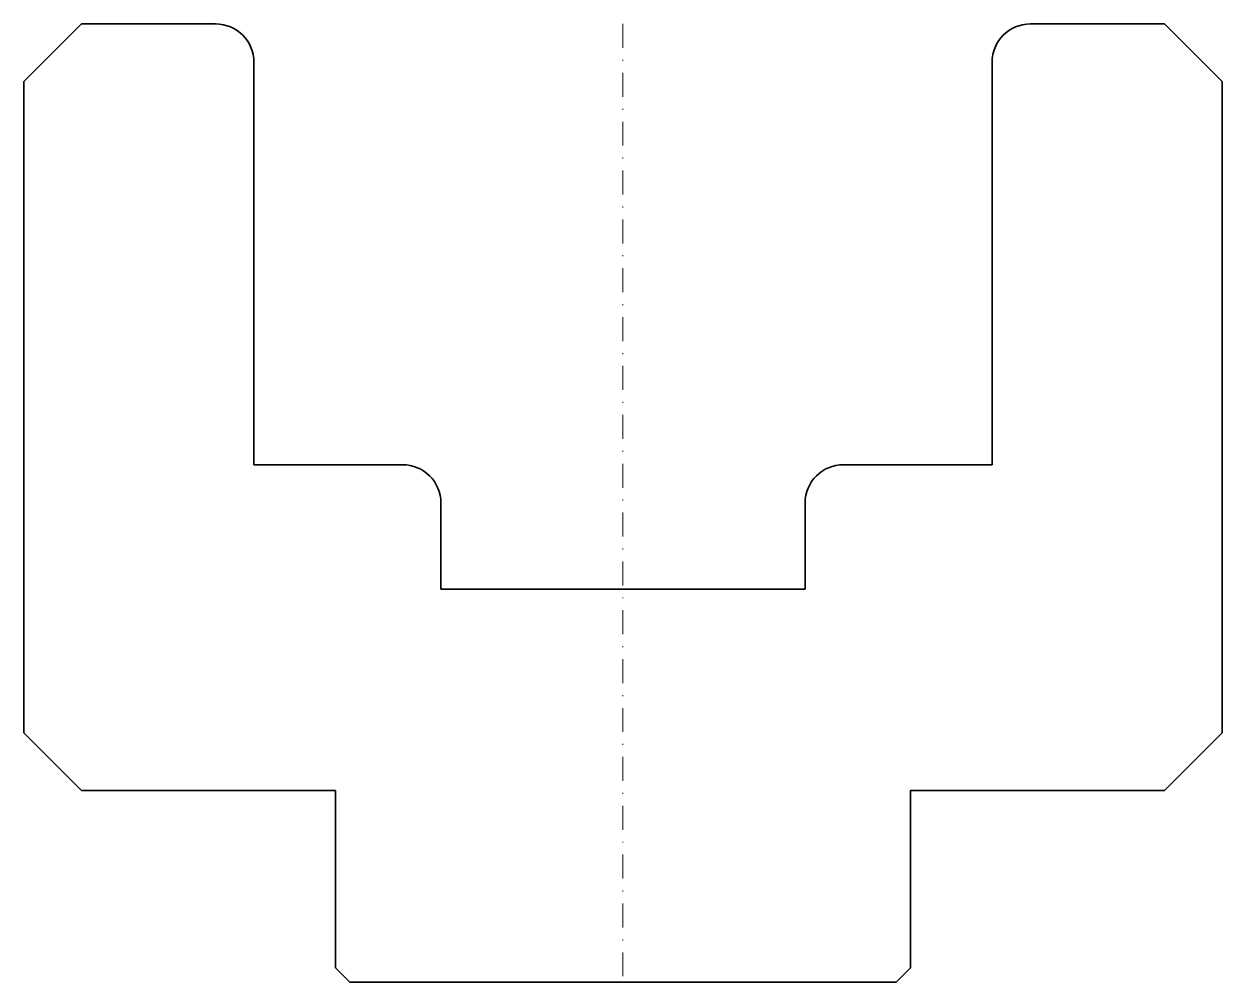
# Model space of a CAD drawing. Header units: millimetres. Extents: x -62 to 63, y -100 to 0.
import ezdxf

# ---------------------------------------------------------------- set-up
doc = ezdxf.new("R2010")
doc.units = ezdxf.units.MM
doc.header["$LTSCALE"] = 5
doc.linetypes.add('AUSGEZOGEN', pattern=[0])
doc.linetypes.add('DASHDOT', pattern=[1, 0.5, -0.25, 0, -0.25])
doc.layers.add('2', color=7, linetype='Continuous')

# ---------------------------------------------------------------- blocks, each defined once
blk = doc.blocks.new('2027_nNn00')
at = {"layer": '2', "color": 7, "linetype": 'AUSGEZOGEN', "lineweight": 35}
for p, q in [((-62.5, -6), (-56.5, 0)), ((-56.5, 0), (-42.5, 0)), ((42.5, 0), (56.5, 0)), ((56.5, 0), (62.5, -6)), ((-38.5, -46), (-38.5, -4)), ((38.5, -46), (38.5, -4)), ((-62.5, -74), (-62.5, -6)), ((62.5, -6), (62.5, -74)), ((-38.5, -46), (-23, -46)), ((23, -46), (38.5, -46)), ((-19, -50), (-19, -59)), ((19, -59), (19, -50)), ((-19, -59), (19, -59)), ((-56.5, -80), (-62.5, -74)), ((62.5, -74), (56.5, -80)), ((-30, -80), (-56.5, -80)), ((-30, -98.5), (-30, -80)), ((56.5, -80), (30, -80)), ((30, -80), (30, -98.5)), ((-28.5, -100), (-30, -98.5)), ((30, -98.5), (28.5, -100)), ((28.5, -100), (-28.5, -100))]:
    blk.add_line(p, q, dxfattribs=at)
for centre, start, end in [((-42.5, -4), 0, 90), ((42.5, -4), 90, 180), ((-23, -50), 0, 90), ((23, -50), 90, 180)]:
    blk.add_arc(centre, 4, start, end, dxfattribs=at)

msp = doc.modelspace()

# ---------------------------------------------------------------- linework, layer by layer
at = {"layer": '2', "color": 7, "linetype": 'DASHDOT', "lineweight": 18}
msp.add_line((0, 0), (0, -100), dxfattribs=at)

# ---------------------------------------------------------------- block references
msp.add_blockref('2027_nNn00', (0, 0))

doc.saveas('drawing.dxf')
